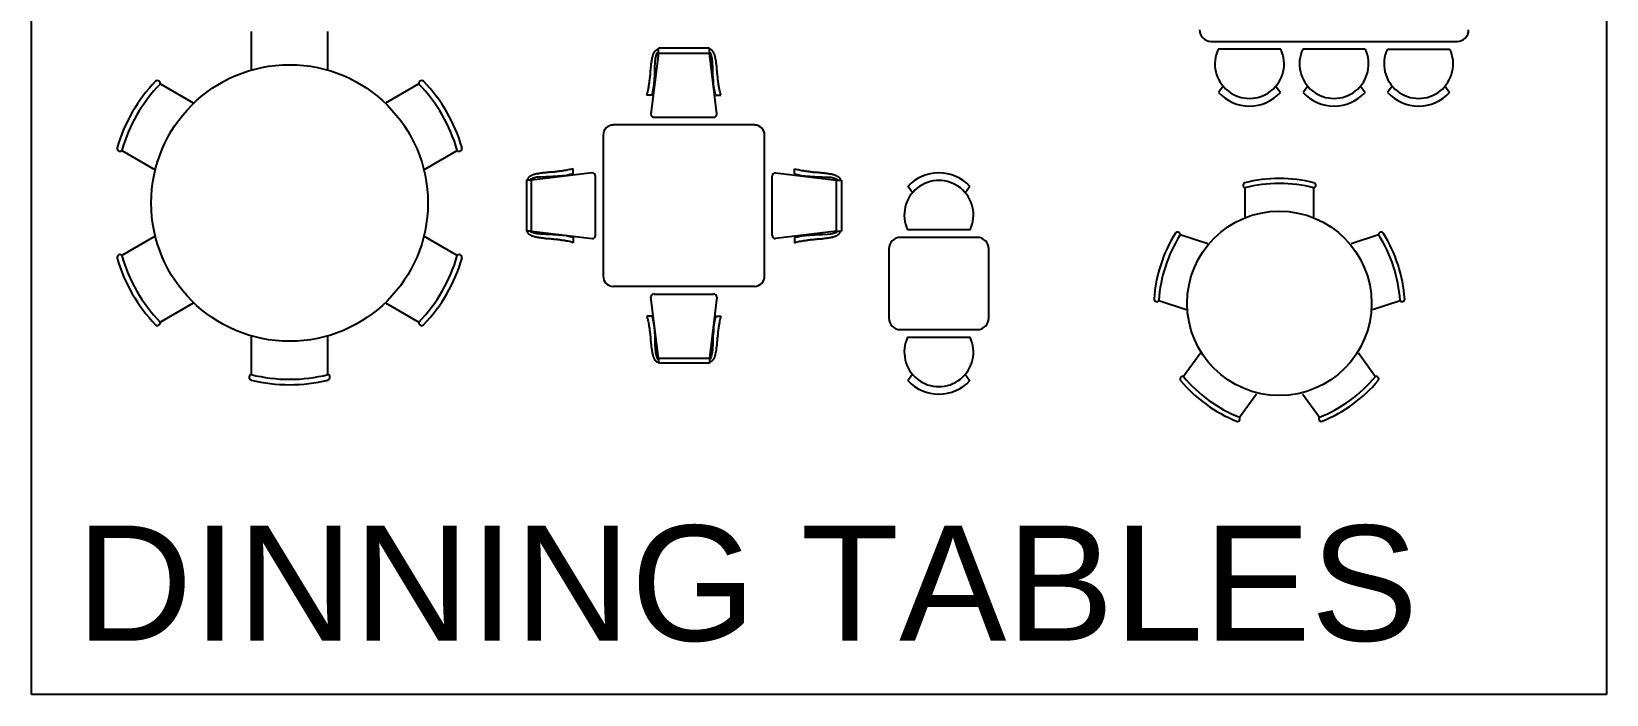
# Model space of a CAD drawing. Header units: metres. Extents: x 3586 to 7307, y 3108 to 6437.
# Drawn here: x 4050.844 to 4051.978, y 3259.469 to 3259.947 of the extents above; entities that cross this region are included whole.
import ezdxf

# ---------------------------------------------------------------- set-up
doc = ezdxf.new("R2010")
doc.units = ezdxf.units.M
doc.layers.add('FURNITURE', color=40, linetype='Continuous')
doc.styles.get("Standard").update_dxf_attribs({"font": 'arial.ttf'})

msp = doc.modelspace()

# ---------------------------------------------------------------- linework, layer by layer
for p, q in [((4050.8437, 3259.4693), (4050.8437, 3260.834)), ((4051.978, 3260.834), (4051.978, 3259.4693)), ((4051.6933, 3259.9396), (4051.8704, 3259.9396)), ((4051.3644, 3259.8795), (4051.2627, 3259.8795)), ((4051.2554, 3259.8722), (4051.2554, 3259.7705)), ((4051.3717, 3259.7705), (4051.3717, 3259.8722)), ((4051.4612, 3259.7902), (4051.4612, 3259.7404)), ((4051.5248, 3259.7985), (4051.4695, 3259.7985)), ((4051.5331, 3259.7404), (4051.5331, 3259.7902)), ((4051.2627, 3259.7633), (4051.3644, 3259.7633)), ((4051.4695, 3259.7321), (4051.5248, 3259.7321)), ((4051.978, 3259.4693), (4050.8437, 3259.4693))]:
    msp.add_line(p, q)
at = {"linetype": 'Continuous'}
for p, q in [((4051.2952, 3259.9313), (4051.2898, 3259.8874)), ((4051.2902, 3259.9239), (4051.2903, 3259.9245)), ((4051.2903, 3259.9245), (4051.2904, 3259.9251)), ((4051.2904, 3259.9256), (4051.2905, 3259.9262)), ((4051.2904, 3259.9251), (4051.2904, 3259.9256)), ((4051.2905, 3259.9262), (4051.2906, 3259.9267)), ((4051.2906, 3259.9267), (4051.2907, 3259.9271)), ((4051.2907, 3259.9271), (4051.2908, 3259.9276)), ((4051.2908, 3259.9276), (4051.2909, 3259.928)), ((4051.2909, 3259.928), (4051.291, 3259.9284)), ((4051.291, 3259.9284), (4051.2911, 3259.9288)), ((4051.2911, 3259.9288), (4051.2912, 3259.9292)), ((4051.2912, 3259.9292), (4051.2913, 3259.9295)), ((4051.2913, 3259.9295), (4051.2914, 3259.9298)), ((4051.2914, 3259.9298), (4051.2915, 3259.9302)), ((4051.2915, 3259.9302), (4051.2916, 3259.9305)), ((4051.2916, 3259.9305), (4051.2917, 3259.9308)), ((4051.2917, 3259.9308), (4051.2918, 3259.9311)), ((4051.2918, 3259.9311), (4051.292, 3259.9313)), ((4051.292, 3259.9313), (4051.2921, 3259.9316)), ((4051.2921, 3259.9316), (4051.2922, 3259.9318)), ((4051.2922, 3259.9318), (4051.2924, 3259.9321)), ((4051.2924, 3259.9321), (4051.2925, 3259.9323)), ((4051.2925, 3259.9323), (4051.2927, 3259.9325)), ((4051.2927, 3259.9325), (4051.2929, 3259.9327)), ((4051.2927, 3259.9209), (4051.293, 3259.9248)), ((4051.2929, 3259.9327), (4051.293, 3259.9329)), ((4051.293, 3259.9329), (4051.2932, 3259.9331)), ((4051.293, 3259.9248), (4051.2932, 3259.9273)), ((4051.2932, 3259.9331), (4051.2934, 3259.9332)), ((4051.2932, 3259.9273), (4051.2939, 3259.93)), ((4051.2934, 3259.9332), (4051.2935, 3259.9334)), ((4051.2935, 3259.9334), (4051.2937, 3259.9335)), ((4051.2937, 3259.9335), (4051.2939, 3259.9336)), ((4051.2939, 3259.9336), (4051.294, 3259.9337)), ((4051.2939, 3259.93), (4051.2944, 3259.9315)), ((4051.294, 3259.9337), (4051.2942, 3259.9338)), ((4051.2942, 3259.9338), (4051.2944, 3259.9339)), ((4051.2944, 3259.9339), (4051.2946, 3259.934)), ((4051.2944, 3259.9315), (4051.2952, 3259.9319)), ((4051.2946, 3259.934), (4051.2948, 3259.9341)), ((4051.2948, 3259.9341), (4051.295, 3259.9341)), ((4051.295, 3259.9341), (4051.2952, 3259.9342)), ((4051.3319, 3259.9348), (4051.2952, 3259.9348)), ((4051.2952, 3259.9313), (4051.2952, 3259.9348)), ((4051.2952, 3259.9313), (4051.3319, 3259.9313)), ((4051.3319, 3259.9313), (4051.3319, 3259.9348)), ((4051.3321, 3259.9341), (4051.3319, 3259.9342)), ((4051.3327, 3259.9315), (4051.3319, 3259.9319)), ((4051.3373, 3259.8874), (4051.3319, 3259.9313)), ((4051.3324, 3259.9341), (4051.3321, 3259.9341)), ((4051.3326, 3259.934), (4051.3324, 3259.9341)), ((4051.3327, 3259.9339), (4051.3326, 3259.934)), ((4051.3329, 3259.9338), (4051.3327, 3259.9339)), ((4051.3333, 3259.93), (4051.3327, 3259.9315)), ((4051.3331, 3259.9337), (4051.3329, 3259.9338)), ((4051.3333, 3259.9336), (4051.3331, 3259.9337)), ((4051.3334, 3259.9335), (4051.3333, 3259.9336)), ((4051.334, 3259.9273), (4051.3333, 3259.93)), ((4051.3336, 3259.9334), (4051.3334, 3259.9335)), ((4051.3338, 3259.9332), (4051.3336, 3259.9334)), ((4051.3339, 3259.9331), (4051.3338, 3259.9332)), ((4051.3341, 3259.9329), (4051.3339, 3259.9331)), ((4051.3341, 3259.9248), (4051.334, 3259.9273)), ((4051.3343, 3259.9327), (4051.3341, 3259.9329)), ((4051.3344, 3259.9209), (4051.3341, 3259.9248)), ((4051.3344, 3259.9325), (4051.3343, 3259.9327)), ((4051.3346, 3259.9323), (4051.3344, 3259.9325)), ((4051.3347, 3259.9321), (4051.3346, 3259.9323)), ((4051.3349, 3259.9318), (4051.3347, 3259.9321)), ((4051.335, 3259.9316), (4051.3349, 3259.9318)), ((4051.3352, 3259.9313), (4051.335, 3259.9316)), ((4051.3353, 3259.9311), (4051.3352, 3259.9313)), ((4051.3354, 3259.9308), (4051.3353, 3259.9311)), ((4051.3355, 3259.9305), (4051.3354, 3259.9308)), ((4051.3356, 3259.9302), (4051.3355, 3259.9305)), ((4051.3358, 3259.9298), (4051.3356, 3259.9302)), ((4051.3359, 3259.9295), (4051.3358, 3259.9298)), ((4051.336, 3259.9292), (4051.3359, 3259.9295)), ((4051.3361, 3259.9288), (4051.336, 3259.9292)), ((4051.3361, 3259.9284), (4051.3361, 3259.9288)), ((4051.3362, 3259.928), (4051.3361, 3259.9284)), ((4051.3363, 3259.9276), (4051.3362, 3259.928)), ((4051.3364, 3259.9271), (4051.3363, 3259.9276)), ((4051.3365, 3259.9267), (4051.3364, 3259.9271)), ((4051.3366, 3259.9262), (4051.3365, 3259.9267)), ((4051.3367, 3259.9256), (4051.3366, 3259.9262)), ((4051.3368, 3259.9251), (4051.3367, 3259.9256)), ((4051.3369, 3259.9245), (4051.3368, 3259.9251)), ((4051.3369, 3259.9239), (4051.3369, 3259.9245)), ((4051.2891, 3259.9131), (4051.2892, 3259.9137)), ((4051.2891, 3259.9125), (4051.2891, 3259.9131)), ((4051.2892, 3259.9137), (4051.2893, 3259.9143)), ((4051.2893, 3259.9149), (4051.2894, 3259.9155)), ((4051.2893, 3259.9143), (4051.2893, 3259.9149)), ((4051.2894, 3259.9161), (4051.2895, 3259.9167)), ((4051.2894, 3259.9155), (4051.2894, 3259.9161)), ((4051.2895, 3259.9173), (4051.2896, 3259.918)), ((4051.2895, 3259.9167), (4051.2895, 3259.9173)), ((4051.2896, 3259.9187), (4051.2897, 3259.9193)), ((4051.2896, 3259.918), (4051.2896, 3259.9187)), ((4051.2897, 3259.9193), (4051.2898, 3259.92)), ((4051.2898, 3259.9207), (4051.2899, 3259.9213)), ((4051.2898, 3259.92), (4051.2898, 3259.9207)), ((4051.2899, 3259.9213), (4051.29, 3259.922)), ((4051.29, 3259.9226), (4051.2901, 3259.9233)), ((4051.29, 3259.922), (4051.29, 3259.9226)), ((4051.2901, 3259.9233), (4051.2902, 3259.9239)), ((4051.2923, 3259.9121), (4051.2926, 3259.9157)), ((4051.2926, 3259.9157), (4051.2927, 3259.9183)), ((4051.2927, 3259.9183), (4051.2927, 3259.9209)), ((4051.3344, 3259.9183), (4051.3344, 3259.9209)), ((4051.3345, 3259.9157), (4051.3344, 3259.9183)), ((4051.3348, 3259.9121), (4051.3345, 3259.9157)), ((4051.337, 3259.9233), (4051.3369, 3259.9239)), ((4051.3371, 3259.9226), (4051.337, 3259.9233)), ((4051.3372, 3259.922), (4051.3371, 3259.9226)), ((4051.3372, 3259.9213), (4051.3372, 3259.922)), ((4051.3373, 3259.9207), (4051.3372, 3259.9213)), ((4051.3374, 3259.92), (4051.3373, 3259.9207)), ((4051.3374, 3259.9193), (4051.3374, 3259.92)), ((4051.3375, 3259.9187), (4051.3374, 3259.9193)), ((4051.3375, 3259.918), (4051.3375, 3259.9187)), ((4051.3376, 3259.9173), (4051.3375, 3259.918)), ((4051.3376, 3259.9167), (4051.3376, 3259.9173)), ((4051.3377, 3259.9161), (4051.3376, 3259.9167)), ((4051.3377, 3259.9155), (4051.3377, 3259.9161)), ((4051.3378, 3259.9149), (4051.3377, 3259.9155)), ((4051.3379, 3259.9143), (4051.3378, 3259.9149)), ((4051.3379, 3259.9137), (4051.3379, 3259.9143)), ((4051.338, 3259.9131), (4051.3379, 3259.9137)), ((4051.338, 3259.9125), (4051.338, 3259.9131)), ((4051.2869, 3259.901), (4051.2872, 3259.9021)), ((4051.2872, 3259.9021), (4051.2875, 3259.903)), ((4051.2875, 3259.903), (4051.2877, 3259.9039)), ((4051.2877, 3259.9039), (4051.2879, 3259.9047)), ((4051.2879, 3259.9047), (4051.288, 3259.9054)), ((4051.288, 3259.9054), (4051.2881, 3259.9061)), ((4051.2881, 3259.9061), (4051.2882, 3259.9068)), ((4051.2882, 3259.9068), (4051.2883, 3259.9074)), ((4051.2883, 3259.9074), (4051.2884, 3259.908)), ((4051.2884, 3259.908), (4051.2885, 3259.9086)), ((4051.2885, 3259.9086), (4051.2886, 3259.9092)), ((4051.2886, 3259.9092), (4051.2887, 3259.9098)), ((4051.2887, 3259.9098), (4051.2888, 3259.9103)), ((4051.2888, 3259.9103), (4051.2889, 3259.9109)), ((4051.2889, 3259.9114), (4051.289, 3259.912)), ((4051.2889, 3259.9109), (4051.2889, 3259.9114)), ((4051.289, 3259.912), (4051.2891, 3259.9125)), ((4051.2906, 3259.901), (4051.2912, 3259.9033)), ((4051.2912, 3259.9033), (4051.2917, 3259.9058)), ((4051.2917, 3259.9058), (4051.2922, 3259.9088)), ((4051.2922, 3259.9088), (4051.2923, 3259.9121)), ((4051.335, 3259.9088), (4051.3348, 3259.9121)), ((4051.3354, 3259.9058), (4051.335, 3259.9088)), ((4051.3359, 3259.9033), (4051.3354, 3259.9058)), ((4051.3365, 3259.901), (4051.3359, 3259.9033)), ((4051.3381, 3259.912), (4051.338, 3259.9125)), ((4051.3382, 3259.9114), (4051.3381, 3259.912)), ((4051.3383, 3259.9109), (4051.3382, 3259.9114)), ((4051.3383, 3259.9103), (4051.3383, 3259.9109)), ((4051.3384, 3259.9098), (4051.3383, 3259.9103)), ((4051.3385, 3259.9092), (4051.3384, 3259.9098)), ((4051.3386, 3259.9086), (4051.3385, 3259.9092)), ((4051.3387, 3259.908), (4051.3386, 3259.9086)), ((4051.3388, 3259.9074), (4051.3387, 3259.908)), ((4051.3389, 3259.9068), (4051.3388, 3259.9074)), ((4051.339, 3259.9061), (4051.3389, 3259.9068)), ((4051.3391, 3259.9054), (4051.339, 3259.9061)), ((4051.3393, 3259.9047), (4051.3391, 3259.9054)), ((4051.3394, 3259.9039), (4051.3393, 3259.9047)), ((4051.3397, 3259.903), (4051.3394, 3259.9039)), ((4051.3399, 3259.9021), (4051.3397, 3259.903)), ((4051.3402, 3259.901), (4051.3399, 3259.9021)), ((4051.2906, 3259.901), (4051.2869, 3259.901)), ((4051.3365, 3259.901), (4051.3402, 3259.901)), ((4051.2922, 3259.885), (4051.3349, 3259.885)), ((4051.2475, 3259.8451), (4051.2037, 3259.8397)), ((4051.2105, 3259.8447), (4051.2099, 3259.8446)), ((4051.2111, 3259.8448), (4051.2105, 3259.8447)), ((4051.2117, 3259.8448), (4051.2111, 3259.8448)), ((4051.2123, 3259.8449), (4051.2117, 3259.8448)), ((4051.213, 3259.845), (4051.2123, 3259.8449)), ((4051.2136, 3259.8451), (4051.213, 3259.845)), ((4051.2143, 3259.8451), (4051.2136, 3259.8451)), ((4051.2149, 3259.8452), (4051.2143, 3259.8451)), ((4051.2156, 3259.8452), (4051.2149, 3259.8452)), ((4051.2163, 3259.8453), (4051.2156, 3259.8452)), ((4051.2169, 3259.8454), (4051.2163, 3259.8453)), ((4051.2176, 3259.8454), (4051.2169, 3259.8454)), ((4051.2182, 3259.8455), (4051.2176, 3259.8454)), ((4051.2189, 3259.8455), (4051.2182, 3259.8455)), ((4051.2195, 3259.8456), (4051.2189, 3259.8455)), ((4051.2201, 3259.8456), (4051.2195, 3259.8456)), ((4051.2207, 3259.8457), (4051.2201, 3259.8456)), ((4051.2212, 3259.8457), (4051.2207, 3259.8457)), ((4051.2218, 3259.8458), (4051.2212, 3259.8457)), ((4051.2224, 3259.8459), (4051.2218, 3259.8458)), ((4051.2229, 3259.8459), (4051.2224, 3259.8459)), ((4051.2235, 3259.846), (4051.2229, 3259.8459)), ((4051.2241, 3259.8461), (4051.2235, 3259.846)), ((4051.2246, 3259.8462), (4051.2241, 3259.8461)), ((4051.2252, 3259.8463), (4051.2246, 3259.8462)), ((4051.2257, 3259.8463), (4051.2252, 3259.8463)), ((4051.2263, 3259.8464), (4051.2257, 3259.8463)), ((4051.2269, 3259.8465), (4051.2263, 3259.8464)), ((4051.2275, 3259.8466), (4051.2269, 3259.8465)), ((4051.2282, 3259.8467), (4051.2275, 3259.8466)), ((4051.2288, 3259.8468), (4051.2282, 3259.8467)), ((4051.2295, 3259.847), (4051.2288, 3259.8468)), ((4051.2303, 3259.8471), (4051.2295, 3259.847)), ((4051.2311, 3259.8473), (4051.2303, 3259.8471)), ((4051.2319, 3259.8475), (4051.2311, 3259.8473)), ((4051.2329, 3259.8477), (4051.2319, 3259.8475)), ((4051.2339, 3259.848), (4051.2329, 3259.8477)), ((4051.2339, 3259.8443), (4051.2339, 3259.848)), ((4051.3796, 3259.8451), (4051.4234, 3259.8397)), ((4051.3932, 3259.8443), (4051.3932, 3259.848)), ((4051.3932, 3259.848), (4051.3942, 3259.8477)), ((4051.3942, 3259.8477), (4051.3952, 3259.8475)), ((4051.3952, 3259.8475), (4051.396, 3259.8473)), ((4051.396, 3259.8473), (4051.3968, 3259.8471)), ((4051.3968, 3259.8471), (4051.3976, 3259.847)), ((4051.3976, 3259.847), (4051.3983, 3259.8468)), ((4051.3983, 3259.8468), (4051.3989, 3259.8467)), ((4051.3989, 3259.8467), (4051.3996, 3259.8466)), ((4051.3996, 3259.8466), (4051.4002, 3259.8465)), ((4051.4002, 3259.8465), (4051.4008, 3259.8464)), ((4051.4008, 3259.8464), (4051.4014, 3259.8463)), ((4051.4014, 3259.8463), (4051.4019, 3259.8463)), ((4051.4019, 3259.8463), (4051.4025, 3259.8462)), ((4051.4025, 3259.8462), (4051.403, 3259.8461)), ((4051.403, 3259.8461), (4051.4036, 3259.846)), ((4051.4036, 3259.846), (4051.4042, 3259.8459)), ((4051.4042, 3259.8459), (4051.4047, 3259.8459)), ((4051.4047, 3259.8459), (4051.4053, 3259.8458)), ((4051.4053, 3259.8458), (4051.4059, 3259.8457)), ((4051.4059, 3259.8457), (4051.4064, 3259.8457)), ((4051.4064, 3259.8457), (4051.407, 3259.8456)), ((4051.407, 3259.8456), (4051.4076, 3259.8456)), ((4051.4076, 3259.8456), (4051.4083, 3259.8455)), ((4051.4083, 3259.8455), (4051.4089, 3259.8455)), ((4051.4089, 3259.8455), (4051.4095, 3259.8454)), ((4051.4095, 3259.8454), (4051.4102, 3259.8454)), ((4051.4102, 3259.8454), (4051.4108, 3259.8453)), ((4051.4108, 3259.8453), (4051.4115, 3259.8452)), ((4051.4115, 3259.8452), (4051.4122, 3259.8452)), ((4051.4122, 3259.8452), (4051.4128, 3259.8451)), ((4051.4128, 3259.8451), (4051.4135, 3259.8451)), ((4051.4135, 3259.8451), (4051.4141, 3259.845)), ((4051.4141, 3259.845), (4051.4148, 3259.8449)), ((4051.4148, 3259.8449), (4051.4154, 3259.8448)), ((4051.4154, 3259.8448), (4051.416, 3259.8448)), ((4051.416, 3259.8448), (4051.4167, 3259.8447)), ((4051.4167, 3259.8447), (4051.4172, 3259.8446)), ((4051.2001, 3259.8397), (4051.2001, 3259.803)), ((4051.2037, 3259.8397), (4051.2001, 3259.8397)), ((4051.2008, 3259.84), (4051.2007, 3259.8397)), ((4051.2009, 3259.8402), (4051.2008, 3259.84)), ((4051.201, 3259.8406), (4051.2009, 3259.8404)), ((4051.2009, 3259.8404), (4051.2009, 3259.8402)), ((4051.2011, 3259.8407), (4051.201, 3259.8406)), ((4051.2012, 3259.8409), (4051.2011, 3259.8407)), ((4051.2013, 3259.8411), (4051.2012, 3259.8409)), ((4051.2014, 3259.8412), (4051.2013, 3259.8411)), ((4051.2015, 3259.8414), (4051.2014, 3259.8412)), ((4051.2017, 3259.8416), (4051.2015, 3259.8414)), ((4051.2018, 3259.8418), (4051.2017, 3259.8416)), ((4051.202, 3259.8419), (4051.2018, 3259.8418)), ((4051.2022, 3259.8421), (4051.202, 3259.8419)), ((4051.2024, 3259.8423), (4051.2022, 3259.8421)), ((4051.2026, 3259.8424), (4051.2024, 3259.8423)), ((4051.2028, 3259.8426), (4051.2026, 3259.8424)), ((4051.2031, 3259.8427), (4051.2028, 3259.8426)), ((4051.2033, 3259.8429), (4051.2031, 3259.8427)), ((4051.2035, 3259.8405), (4051.2031, 3259.8397)), ((4051.2036, 3259.843), (4051.2033, 3259.8429)), ((4051.205, 3259.8411), (4051.2035, 3259.8405)), ((4051.2039, 3259.8431), (4051.2036, 3259.843)), ((4051.2037, 3259.803), (4051.2037, 3259.8397)), ((4051.2042, 3259.8432), (4051.2039, 3259.8431)), ((4051.2045, 3259.8434), (4051.2042, 3259.8432)), ((4051.2048, 3259.8435), (4051.2045, 3259.8434)), ((4051.2051, 3259.8436), (4051.2048, 3259.8435)), ((4051.2076, 3259.8418), (4051.205, 3259.8411)), ((4051.2054, 3259.8437), (4051.2051, 3259.8436)), ((4051.2058, 3259.8438), (4051.2054, 3259.8437)), ((4051.2061, 3259.8439), (4051.2058, 3259.8438)), ((4051.2065, 3259.844), (4051.2061, 3259.8439)), ((4051.2069, 3259.8441), (4051.2065, 3259.844)), ((4051.2073, 3259.8442), (4051.2069, 3259.8441)), ((4051.2078, 3259.8442), (4051.2073, 3259.8442)), ((4051.2102, 3259.8419), (4051.2076, 3259.8418)), ((4051.2083, 3259.8443), (4051.2078, 3259.8442)), ((4051.2088, 3259.8444), (4051.2083, 3259.8443)), ((4051.2093, 3259.8445), (4051.2088, 3259.8444)), ((4051.2099, 3259.8446), (4051.2093, 3259.8445)), ((4051.2141, 3259.8422), (4051.2102, 3259.8419)), ((4051.2166, 3259.8422), (4051.2141, 3259.8422)), ((4051.2193, 3259.8424), (4051.2166, 3259.8422)), ((4051.2228, 3259.8426), (4051.2193, 3259.8424)), ((4051.2261, 3259.8428), (4051.2228, 3259.8426)), ((4051.2291, 3259.8432), (4051.2261, 3259.8428)), ((4051.2316, 3259.8438), (4051.2291, 3259.8432)), ((4051.2339, 3259.8443), (4051.2316, 3259.8438)), ((4051.2499, 3259.8), (4051.2499, 3259.8427)), ((4051.3772, 3259.8), (4051.3772, 3259.8427)), ((4051.3932, 3259.8443), (4051.3955, 3259.8438)), ((4051.3955, 3259.8438), (4051.398, 3259.8432)), ((4051.398, 3259.8432), (4051.401, 3259.8428)), ((4051.401, 3259.8428), (4051.4043, 3259.8426)), ((4051.4043, 3259.8426), (4051.4078, 3259.8424)), ((4051.4078, 3259.8424), (4051.4105, 3259.8422)), ((4051.4105, 3259.8422), (4051.4131, 3259.8422)), ((4051.4131, 3259.8422), (4051.4169, 3259.8419)), ((4051.4169, 3259.8419), (4051.4195, 3259.8418)), ((4051.4172, 3259.8446), (4051.4178, 3259.8445)), ((4051.4178, 3259.8445), (4051.4183, 3259.8444)), ((4051.4183, 3259.8444), (4051.4188, 3259.8443)), ((4051.4188, 3259.8443), (4051.4193, 3259.8442)), ((4051.4193, 3259.8442), (4051.4198, 3259.8442)), ((4051.4195, 3259.8418), (4051.4221, 3259.8411)), ((4051.4198, 3259.8442), (4051.4202, 3259.8441)), ((4051.4202, 3259.8441), (4051.4206, 3259.844)), ((4051.4206, 3259.844), (4051.421, 3259.8439)), ((4051.421, 3259.8439), (4051.4213, 3259.8438)), ((4051.4213, 3259.8438), (4051.4217, 3259.8437)), ((4051.4217, 3259.8437), (4051.422, 3259.8436)), ((4051.422, 3259.8436), (4051.4223, 3259.8435)), ((4051.4221, 3259.8411), (4051.4236, 3259.8405)), ((4051.4223, 3259.8435), (4051.4226, 3259.8434)), ((4051.4226, 3259.8434), (4051.4229, 3259.8432)), ((4051.4229, 3259.8432), (4051.4232, 3259.8431)), ((4051.4232, 3259.8431), (4051.4235, 3259.843)), ((4051.4234, 3259.8397), (4051.427, 3259.8397)), ((4051.4234, 3259.803), (4051.4234, 3259.8397)), ((4051.4235, 3259.843), (4051.4238, 3259.8429)), ((4051.4236, 3259.8405), (4051.424, 3259.8397)), ((4051.4238, 3259.8429), (4051.424, 3259.8427)), ((4051.424, 3259.8427), (4051.4243, 3259.8426)), ((4051.4243, 3259.8426), (4051.4245, 3259.8424)), ((4051.4245, 3259.8424), (4051.4247, 3259.8423)), ((4051.4247, 3259.8423), (4051.4249, 3259.8421)), ((4051.4249, 3259.8421), (4051.4251, 3259.8419)), ((4051.4251, 3259.8419), (4051.4253, 3259.8418)), ((4051.4253, 3259.8418), (4051.4254, 3259.8416)), ((4051.4254, 3259.8416), (4051.4256, 3259.8414)), ((4051.4256, 3259.8414), (4051.4257, 3259.8412)), ((4051.4257, 3259.8412), (4051.4258, 3259.8411)), ((4051.4258, 3259.8411), (4051.4259, 3259.8409)), ((4051.4259, 3259.8409), (4051.426, 3259.8407)), ((4051.426, 3259.8407), (4051.4261, 3259.8406)), ((4051.4261, 3259.8406), (4051.4262, 3259.8404)), ((4051.4262, 3259.8404), (4051.4262, 3259.8402)), ((4051.4262, 3259.8402), (4051.4263, 3259.84)), ((4051.4263, 3259.84), (4051.4264, 3259.8397)), ((4051.427, 3259.8397), (4051.427, 3259.803)), ((4051.2037, 3259.803), (4051.2001, 3259.803)), ((4051.2008, 3259.8028), (4051.2007, 3259.803)), ((4051.2009, 3259.8026), (4051.2008, 3259.8028)), ((4051.2009, 3259.8024), (4051.2009, 3259.8026)), ((4051.201, 3259.8022), (4051.2009, 3259.8024)), ((4051.2011, 3259.802), (4051.201, 3259.8022)), ((4051.2012, 3259.8019), (4051.2011, 3259.802)), ((4051.2013, 3259.8017), (4051.2012, 3259.8019)), ((4051.2014, 3259.8015), (4051.2013, 3259.8017)), ((4051.2015, 3259.8014), (4051.2014, 3259.8015)), ((4051.2017, 3259.8012), (4051.2015, 3259.8014)), ((4051.2018, 3259.801), (4051.2017, 3259.8012)), ((4051.202, 3259.8008), (4051.2018, 3259.801)), ((4051.2022, 3259.8007), (4051.202, 3259.8008)), ((4051.2024, 3259.8005), (4051.2022, 3259.8007)), ((4051.2026, 3259.8004), (4051.2024, 3259.8005)), ((4051.2028, 3259.8002), (4051.2026, 3259.8004)), ((4051.2031, 3259.8001), (4051.2028, 3259.8002)), ((4051.2035, 3259.8023), (4051.2031, 3259.803)), ((4051.2033, 3259.7999), (4051.2031, 3259.8001)), ((4051.2036, 3259.7998), (4051.2033, 3259.7999)), ((4051.205, 3259.8017), (4051.2035, 3259.8023)), ((4051.2039, 3259.7997), (4051.2036, 3259.7998)), ((4051.2037, 3259.803), (4051.2475, 3259.7977)), ((4051.2042, 3259.7995), (4051.2039, 3259.7997)), ((4051.2045, 3259.7994), (4051.2042, 3259.7995)), ((4051.2048, 3259.7993), (4051.2045, 3259.7994)), ((4051.2051, 3259.7992), (4051.2048, 3259.7993)), ((4051.2076, 3259.801), (4051.205, 3259.8017)), ((4051.2102, 3259.8008), (4051.2076, 3259.801)), ((4051.2141, 3259.8006), (4051.2102, 3259.8008)), ((4051.2166, 3259.8006), (4051.2141, 3259.8006)), ((4051.2193, 3259.8004), (4051.2166, 3259.8006)), ((4051.2228, 3259.8001), (4051.2193, 3259.8004)), ((4051.2261, 3259.8), (4051.2228, 3259.8001)), ((4051.2291, 3259.7996), (4051.2261, 3259.8)), ((4051.2316, 3259.799), (4051.2291, 3259.7996)), ((4051.4234, 3259.803), (4051.3796, 3259.7977)), ((4051.3955, 3259.799), (4051.398, 3259.7996)), ((4051.398, 3259.7996), (4051.401, 3259.8)), ((4051.401, 3259.8), (4051.4043, 3259.8001)), ((4051.4043, 3259.8001), (4051.4078, 3259.8004)), ((4051.4078, 3259.8004), (4051.4105, 3259.8006)), ((4051.4105, 3259.8006), (4051.4131, 3259.8006)), ((4051.4131, 3259.8006), (4051.4169, 3259.8008)), ((4051.4169, 3259.8008), (4051.4195, 3259.801)), ((4051.4195, 3259.801), (4051.4221, 3259.8017)), ((4051.422, 3259.7992), (4051.4223, 3259.7993)), ((4051.4221, 3259.8017), (4051.4236, 3259.8023)), ((4051.4223, 3259.7993), (4051.4226, 3259.7994)), ((4051.4226, 3259.7994), (4051.4229, 3259.7995)), ((4051.4229, 3259.7995), (4051.4232, 3259.7997)), ((4051.4232, 3259.7997), (4051.4235, 3259.7998)), ((4051.4234, 3259.803), (4051.427, 3259.803)), ((4051.4235, 3259.7998), (4051.4238, 3259.7999)), ((4051.4236, 3259.8023), (4051.424, 3259.803)), ((4051.4238, 3259.7999), (4051.424, 3259.8001)), ((4051.424, 3259.8001), (4051.4243, 3259.8002)), ((4051.4243, 3259.8002), (4051.4245, 3259.8004)), ((4051.4245, 3259.8004), (4051.4247, 3259.8005)), ((4051.4247, 3259.8005), (4051.4249, 3259.8007)), ((4051.4249, 3259.8007), (4051.4251, 3259.8008)), ((4051.4251, 3259.8008), (4051.4253, 3259.801)), ((4051.4253, 3259.801), (4051.4254, 3259.8012)), ((4051.4254, 3259.8012), (4051.4256, 3259.8014)), ((4051.4256, 3259.8014), (4051.4257, 3259.8015)), ((4051.4257, 3259.8015), (4051.4258, 3259.8017)), ((4051.4258, 3259.8017), (4051.4259, 3259.8019)), ((4051.4259, 3259.8019), (4051.426, 3259.802)), ((4051.426, 3259.802), (4051.4261, 3259.8022)), ((4051.4261, 3259.8022), (4051.4262, 3259.8024)), ((4051.4262, 3259.8026), (4051.4263, 3259.8028)), ((4051.4262, 3259.8024), (4051.4262, 3259.8026)), ((4051.4263, 3259.8028), (4051.4264, 3259.803)), ((4051.2054, 3259.7991), (4051.2051, 3259.7992)), ((4051.2058, 3259.799), (4051.2054, 3259.7991)), ((4051.2061, 3259.7989), (4051.2058, 3259.799)), ((4051.2065, 3259.7988), (4051.2061, 3259.7989)), ((4051.2069, 3259.7987), (4051.2065, 3259.7988)), ((4051.2073, 3259.7986), (4051.2069, 3259.7987)), ((4051.2078, 3259.7985), (4051.2073, 3259.7986)), ((4051.2083, 3259.7984), (4051.2078, 3259.7985)), ((4051.2088, 3259.7984), (4051.2083, 3259.7984)), ((4051.2093, 3259.7983), (4051.2088, 3259.7984)), ((4051.2099, 3259.7982), (4051.2093, 3259.7983)), ((4051.2105, 3259.7981), (4051.2099, 3259.7982)), ((4051.2111, 3259.798), (4051.2105, 3259.7981)), ((4051.2117, 3259.7979), (4051.2111, 3259.798)), ((4051.2123, 3259.7979), (4051.2117, 3259.7979)), ((4051.213, 3259.7978), (4051.2123, 3259.7979)), ((4051.2136, 3259.7977), (4051.213, 3259.7978)), ((4051.2143, 3259.7976), (4051.2136, 3259.7977)), ((4051.2149, 3259.7976), (4051.2143, 3259.7976)), ((4051.2156, 3259.7975), (4051.2149, 3259.7976)), ((4051.2163, 3259.7975), (4051.2156, 3259.7975)), ((4051.2169, 3259.7974), (4051.2163, 3259.7975)), ((4051.2176, 3259.7974), (4051.2169, 3259.7974)), ((4051.2182, 3259.7973), (4051.2176, 3259.7974)), ((4051.2189, 3259.7973), (4051.2182, 3259.7973)), ((4051.2195, 3259.7972), (4051.2189, 3259.7973)), ((4051.2201, 3259.7971), (4051.2195, 3259.7972)), ((4051.2207, 3259.7971), (4051.2201, 3259.7971)), ((4051.2212, 3259.797), (4051.2207, 3259.7971)), ((4051.2218, 3259.797), (4051.2212, 3259.797)), ((4051.2224, 3259.7969), (4051.2218, 3259.797)), ((4051.2229, 3259.7968), (4051.2224, 3259.7969)), ((4051.2235, 3259.7968), (4051.2229, 3259.7968)), ((4051.2241, 3259.7967), (4051.2235, 3259.7968)), ((4051.2246, 3259.7966), (4051.2241, 3259.7967)), ((4051.2252, 3259.7965), (4051.2246, 3259.7966)), ((4051.2257, 3259.7964), (4051.2252, 3259.7965)), ((4051.2263, 3259.7963), (4051.2257, 3259.7964)), ((4051.2269, 3259.7963), (4051.2263, 3259.7963)), ((4051.2275, 3259.7962), (4051.2269, 3259.7963)), ((4051.2282, 3259.7961), (4051.2275, 3259.7962)), ((4051.2288, 3259.7959), (4051.2282, 3259.7961)), ((4051.2295, 3259.7958), (4051.2288, 3259.7959)), ((4051.2303, 3259.7957), (4051.2295, 3259.7958)), ((4051.2311, 3259.7955), (4051.2303, 3259.7957)), ((4051.2319, 3259.7953), (4051.2311, 3259.7955)), ((4051.2339, 3259.7984), (4051.2316, 3259.799)), ((4051.2329, 3259.795), (4051.2319, 3259.7953)), ((4051.2339, 3259.7947), (4051.2329, 3259.795)), ((4051.2339, 3259.7984), (4051.2339, 3259.7947)), ((4051.3932, 3259.7984), (4051.3955, 3259.799)), ((4051.3932, 3259.7984), (4051.3932, 3259.7947)), ((4051.3932, 3259.7947), (4051.3942, 3259.795)), ((4051.3942, 3259.795), (4051.3952, 3259.7953)), ((4051.3952, 3259.7953), (4051.396, 3259.7955)), ((4051.396, 3259.7955), (4051.3968, 3259.7957)), ((4051.3968, 3259.7957), (4051.3976, 3259.7958)), ((4051.3976, 3259.7958), (4051.3983, 3259.7959)), ((4051.3983, 3259.7959), (4051.3989, 3259.7961)), ((4051.3989, 3259.7961), (4051.3996, 3259.7962)), ((4051.3996, 3259.7962), (4051.4002, 3259.7963)), ((4051.4002, 3259.7963), (4051.4008, 3259.7963)), ((4051.4008, 3259.7963), (4051.4014, 3259.7964)), ((4051.4014, 3259.7964), (4051.4019, 3259.7965)), ((4051.4019, 3259.7965), (4051.4025, 3259.7966)), ((4051.4025, 3259.7966), (4051.403, 3259.7967)), ((4051.403, 3259.7967), (4051.4036, 3259.7968)), ((4051.4036, 3259.7968), (4051.4042, 3259.7968)), ((4051.4042, 3259.7968), (4051.4047, 3259.7969)), ((4051.4047, 3259.7969), (4051.4053, 3259.797)), ((4051.4053, 3259.797), (4051.4059, 3259.797)), ((4051.4059, 3259.797), (4051.4064, 3259.7971)), ((4051.4064, 3259.7971), (4051.407, 3259.7971)), ((4051.407, 3259.7971), (4051.4076, 3259.7972)), ((4051.4076, 3259.7972), (4051.4083, 3259.7973)), ((4051.4083, 3259.7973), (4051.4089, 3259.7973)), ((4051.4089, 3259.7973), (4051.4095, 3259.7974)), ((4051.4095, 3259.7974), (4051.4102, 3259.7974)), ((4051.4102, 3259.7974), (4051.4108, 3259.7975)), ((4051.4108, 3259.7975), (4051.4115, 3259.7975)), ((4051.4115, 3259.7975), (4051.4122, 3259.7976)), ((4051.4122, 3259.7976), (4051.4128, 3259.7976)), ((4051.4128, 3259.7976), (4051.4135, 3259.7977)), ((4051.4135, 3259.7977), (4051.4141, 3259.7978)), ((4051.4141, 3259.7978), (4051.4148, 3259.7979)), ((4051.4148, 3259.7979), (4051.4154, 3259.7979)), ((4051.4154, 3259.7979), (4051.416, 3259.798)), ((4051.416, 3259.798), (4051.4167, 3259.7981)), ((4051.4167, 3259.7981), (4051.4172, 3259.7982)), ((4051.4172, 3259.7982), (4051.4178, 3259.7983)), ((4051.4178, 3259.7983), (4051.4183, 3259.7984)), ((4051.4183, 3259.7984), (4051.4188, 3259.7984)), ((4051.4188, 3259.7984), (4051.4193, 3259.7985)), ((4051.4193, 3259.7985), (4051.4198, 3259.7986)), ((4051.4198, 3259.7986), (4051.4202, 3259.7987)), ((4051.4202, 3259.7987), (4051.4206, 3259.7988)), ((4051.4206, 3259.7988), (4051.421, 3259.7989)), ((4051.421, 3259.7989), (4051.4213, 3259.799)), ((4051.4213, 3259.799), (4051.4217, 3259.7991)), ((4051.4217, 3259.7991), (4051.422, 3259.7992)), ((4051.2952, 3259.7115), (4051.2898, 3259.7554)), ((4051.2922, 3259.7577), (4051.3349, 3259.7577)), ((4051.3373, 3259.7554), (4051.3319, 3259.7115)), ((4051.2906, 3259.7417), (4051.2869, 3259.7417)), ((4051.2869, 3259.7417), (4051.2872, 3259.7407)), ((4051.2872, 3259.7407), (4051.2875, 3259.7398)), ((4051.2875, 3259.7398), (4051.2877, 3259.7389)), ((4051.2877, 3259.7389), (4051.2879, 3259.7381)), ((4051.2879, 3259.7381), (4051.288, 3259.7373)), ((4051.288, 3259.7373), (4051.2881, 3259.7366)), ((4051.2881, 3259.7366), (4051.2882, 3259.736)), ((4051.2882, 3259.736), (4051.2883, 3259.7354)), ((4051.2883, 3259.7354), (4051.2884, 3259.7347)), ((4051.2884, 3259.7347), (4051.2885, 3259.7341)), ((4051.2885, 3259.7341), (4051.2886, 3259.7336)), ((4051.2886, 3259.7336), (4051.2887, 3259.733)), ((4051.2887, 3259.733), (4051.2888, 3259.7324)), ((4051.2888, 3259.7324), (4051.2889, 3259.7319)), ((4051.2889, 3259.7319), (4051.2889, 3259.7313)), ((4051.2889, 3259.7313), (4051.289, 3259.7308)), ((4051.2906, 3259.7417), (4051.2912, 3259.7395)), ((4051.2912, 3259.7395), (4051.2917, 3259.7369)), ((4051.2917, 3259.7369), (4051.2922, 3259.7339)), ((4051.2922, 3259.7339), (4051.2923, 3259.7307)), ((4051.335, 3259.7339), (4051.3348, 3259.7307)), ((4051.3354, 3259.7369), (4051.335, 3259.7339)), ((4051.3359, 3259.7395), (4051.3354, 3259.7369)), ((4051.3365, 3259.7417), (4051.3359, 3259.7395)), ((4051.3365, 3259.7417), (4051.3402, 3259.7417)), ((4051.3382, 3259.7313), (4051.3381, 3259.7308)), ((4051.3383, 3259.7319), (4051.3382, 3259.7313)), ((4051.3384, 3259.733), (4051.3383, 3259.7324)), ((4051.3383, 3259.7324), (4051.3383, 3259.7319)), ((4051.3385, 3259.7336), (4051.3384, 3259.733)), ((4051.3386, 3259.7341), (4051.3385, 3259.7336)), ((4051.3387, 3259.7347), (4051.3386, 3259.7341)), ((4051.3388, 3259.7354), (4051.3387, 3259.7347)), ((4051.3389, 3259.736), (4051.3388, 3259.7354)), ((4051.339, 3259.7366), (4051.3389, 3259.736)), ((4051.3391, 3259.7373), (4051.339, 3259.7366)), ((4051.3393, 3259.7381), (4051.3391, 3259.7373)), ((4051.3394, 3259.7389), (4051.3393, 3259.7381)), ((4051.3397, 3259.7398), (4051.3394, 3259.7389)), ((4051.3399, 3259.7407), (4051.3397, 3259.7398)), ((4051.3402, 3259.7417), (4051.3399, 3259.7407)), ((4051.289, 3259.7308), (4051.2891, 3259.7302)), ((4051.2891, 3259.7302), (4051.2891, 3259.7296)), ((4051.2891, 3259.7296), (4051.2892, 3259.7291)), ((4051.2892, 3259.7291), (4051.2893, 3259.7285)), ((4051.2893, 3259.7285), (4051.2893, 3259.7279)), ((4051.2893, 3259.7279), (4051.2894, 3259.7273)), ((4051.2894, 3259.7273), (4051.2894, 3259.7267)), ((4051.2894, 3259.7267), (4051.2895, 3259.726)), ((4051.2895, 3259.726), (4051.2895, 3259.7254)), ((4051.2895, 3259.7254), (4051.2896, 3259.7248)), ((4051.2896, 3259.7248), (4051.2896, 3259.7241)), ((4051.2896, 3259.7241), (4051.2897, 3259.7234)), ((4051.2897, 3259.7234), (4051.2898, 3259.7228)), ((4051.2898, 3259.7228), (4051.2898, 3259.7221)), ((4051.2898, 3259.7221), (4051.2899, 3259.7214)), ((4051.2899, 3259.7214), (4051.29, 3259.7208)), ((4051.29, 3259.7208), (4051.29, 3259.7201)), ((4051.29, 3259.7201), (4051.2901, 3259.7195)), ((4051.2923, 3259.7307), (4051.2926, 3259.7271)), ((4051.2926, 3259.7271), (4051.2927, 3259.7244)), ((4051.2927, 3259.7244), (4051.2927, 3259.7219)), ((4051.2927, 3259.7219), (4051.293, 3259.718)), ((4051.3344, 3259.7219), (4051.3341, 3259.718)), ((4051.3345, 3259.7271), (4051.3344, 3259.7244)), ((4051.3344, 3259.7244), (4051.3344, 3259.7219)), ((4051.3348, 3259.7307), (4051.3345, 3259.7271)), ((4051.3371, 3259.7201), (4051.337, 3259.7195)), ((4051.3372, 3259.7208), (4051.3371, 3259.7201)), ((4051.3373, 3259.7221), (4051.3372, 3259.7214)), ((4051.3372, 3259.7214), (4051.3372, 3259.7208)), ((4051.3374, 3259.7228), (4051.3373, 3259.7221)), ((4051.3375, 3259.7241), (4051.3374, 3259.7234)), ((4051.3374, 3259.7234), (4051.3374, 3259.7228)), ((4051.3376, 3259.7254), (4051.3375, 3259.7248)), ((4051.3375, 3259.7248), (4051.3375, 3259.7241)), ((4051.3377, 3259.7267), (4051.3376, 3259.726)), ((4051.3376, 3259.726), (4051.3376, 3259.7254)), ((4051.3378, 3259.7279), (4051.3377, 3259.7273)), ((4051.3377, 3259.7273), (4051.3377, 3259.7267)), ((4051.3379, 3259.7285), (4051.3378, 3259.7279)), ((4051.338, 3259.7296), (4051.3379, 3259.7291)), ((4051.3379, 3259.7291), (4051.3379, 3259.7285)), ((4051.3381, 3259.7308), (4051.338, 3259.7302)), ((4051.338, 3259.7302), (4051.338, 3259.7296)), ((4051.2901, 3259.7195), (4051.2902, 3259.7189)), ((4051.2902, 3259.7189), (4051.2903, 3259.7183)), ((4051.2903, 3259.7183), (4051.2904, 3259.7177)), ((4051.2904, 3259.7177), (4051.2904, 3259.7171)), ((4051.2904, 3259.7171), (4051.2905, 3259.7166)), ((4051.2905, 3259.7166), (4051.2906, 3259.7161)), ((4051.2906, 3259.7161), (4051.2907, 3259.7156)), ((4051.2907, 3259.7156), (4051.2908, 3259.7152)), ((4051.2908, 3259.7152), (4051.2909, 3259.7147)), ((4051.2909, 3259.7147), (4051.291, 3259.7143)), ((4051.291, 3259.7143), (4051.2911, 3259.7139)), ((4051.2911, 3259.7139), (4051.2912, 3259.7136)), ((4051.2912, 3259.7136), (4051.2913, 3259.7132)), ((4051.2913, 3259.7132), (4051.2914, 3259.7129)), ((4051.2914, 3259.7129), (4051.2915, 3259.7126)), ((4051.2915, 3259.7126), (4051.2916, 3259.7123)), ((4051.2916, 3259.7123), (4051.2917, 3259.712)), ((4051.2917, 3259.712), (4051.2918, 3259.7117)), ((4051.2918, 3259.7117), (4051.292, 3259.7114)), ((4051.292, 3259.7114), (4051.2921, 3259.7112)), ((4051.2921, 3259.7112), (4051.2922, 3259.7109)), ((4051.2922, 3259.7109), (4051.2924, 3259.7107)), ((4051.2924, 3259.7107), (4051.2925, 3259.7104)), ((4051.2925, 3259.7104), (4051.2927, 3259.7102)), ((4051.2927, 3259.7102), (4051.2929, 3259.71)), ((4051.2929, 3259.71), (4051.293, 3259.7098)), ((4051.293, 3259.718), (4051.2932, 3259.7155)), ((4051.293, 3259.7098), (4051.2932, 3259.7097)), ((4051.2932, 3259.7155), (4051.2939, 3259.7128)), ((4051.2932, 3259.7097), (4051.2934, 3259.7095)), ((4051.2934, 3259.7095), (4051.2935, 3259.7094)), ((4051.2935, 3259.7094), (4051.2937, 3259.7092)), ((4051.2937, 3259.7092), (4051.2939, 3259.7091)), ((4051.2939, 3259.7128), (4051.2944, 3259.7113)), ((4051.2939, 3259.7091), (4051.294, 3259.709)), ((4051.294, 3259.709), (4051.2942, 3259.7089)), ((4051.2942, 3259.7089), (4051.2944, 3259.7088)), ((4051.2944, 3259.7113), (4051.2952, 3259.7109)), ((4051.2944, 3259.7088), (4051.2946, 3259.7088)), ((4051.2946, 3259.7088), (4051.2948, 3259.7087)), ((4051.2948, 3259.7087), (4051.295, 3259.7086)), ((4051.295, 3259.7086), (4051.2952, 3259.7085)), ((4051.2952, 3259.7115), (4051.2952, 3259.7079)), ((4051.2952, 3259.7115), (4051.3319, 3259.7115)), ((4051.3319, 3259.7115), (4051.3319, 3259.7079)), ((4051.3327, 3259.7113), (4051.3319, 3259.7109)), ((4051.3321, 3259.7086), (4051.3319, 3259.7085)), ((4051.3324, 3259.7087), (4051.3321, 3259.7086)), ((4051.3326, 3259.7088), (4051.3324, 3259.7087)), ((4051.3327, 3259.7088), (4051.3326, 3259.7088)), ((4051.3333, 3259.7128), (4051.3327, 3259.7113)), ((4051.3329, 3259.7089), (4051.3327, 3259.7088)), ((4051.3331, 3259.709), (4051.3329, 3259.7089)), ((4051.3333, 3259.7091), (4051.3331, 3259.709)), ((4051.334, 3259.7155), (4051.3333, 3259.7128)), ((4051.3334, 3259.7092), (4051.3333, 3259.7091)), ((4051.3336, 3259.7094), (4051.3334, 3259.7092)), ((4051.3338, 3259.7095), (4051.3336, 3259.7094)), ((4051.3339, 3259.7097), (4051.3338, 3259.7095)), ((4051.3341, 3259.7098), (4051.3339, 3259.7097)), ((4051.3341, 3259.718), (4051.334, 3259.7155)), ((4051.3343, 3259.71), (4051.3341, 3259.7098)), ((4051.3344, 3259.7102), (4051.3343, 3259.71)), ((4051.3346, 3259.7104), (4051.3344, 3259.7102)), ((4051.3347, 3259.7107), (4051.3346, 3259.7104)), ((4051.3349, 3259.7109), (4051.3347, 3259.7107)), ((4051.335, 3259.7112), (4051.3349, 3259.7109)), ((4051.3352, 3259.7114), (4051.335, 3259.7112)), ((4051.3353, 3259.7117), (4051.3352, 3259.7114)), ((4051.3354, 3259.712), (4051.3353, 3259.7117)), ((4051.3355, 3259.7123), (4051.3354, 3259.712)), ((4051.3356, 3259.7126), (4051.3355, 3259.7123)), ((4051.3358, 3259.7129), (4051.3356, 3259.7126)), ((4051.3359, 3259.7132), (4051.3358, 3259.7129)), ((4051.336, 3259.7136), (4051.3359, 3259.7132)), ((4051.3361, 3259.7139), (4051.336, 3259.7136)), ((4051.3362, 3259.7147), (4051.3361, 3259.7143)), ((4051.3361, 3259.7143), (4051.3361, 3259.7139)), ((4051.3363, 3259.7152), (4051.3362, 3259.7147)), ((4051.3364, 3259.7156), (4051.3363, 3259.7152)), ((4051.3365, 3259.7161), (4051.3364, 3259.7156)), ((4051.3366, 3259.7166), (4051.3365, 3259.7161)), ((4051.3367, 3259.7171), (4051.3366, 3259.7166)), ((4051.3368, 3259.7177), (4051.3367, 3259.7171)), ((4051.3369, 3259.7183), (4051.3368, 3259.7177)), ((4051.337, 3259.7195), (4051.3369, 3259.7189)), ((4051.3369, 3259.7189), (4051.3369, 3259.7183)), ((4051.3319, 3259.7079), (4051.2952, 3259.7079))]:
    msp.add_line(p, q, dxfattribs=at)
for centre, radius, start, end in [((4051.6933, 3259.9479), 0.0083, 180, 270), ((4051.8704, 3259.9479), 0.0083, 270, 0), ((4051.2627, 3259.8722), 0.00726, 90, 180), ((4051.3644, 3259.8722), 0.00726, 0, 90), ((4051.4695, 3259.7902), 0.0083, 90, 180), ((4051.5248, 3259.7902), 0.0083, 0, 90), ((4051.2627, 3259.7705), 0.00726, 180, 270), ((4051.3644, 3259.7705), 0.00726, 270, 0), ((4051.4695, 3259.7404), 0.0083, 180, 270), ((4051.5248, 3259.7404), 0.0083, 270, 360)]:
    msp.add_arc(centre, radius, start, end)
for centre, start, end in [((4051.2922, 3259.8874), 180, 270), ((4051.3349, 3259.8874), 270, 0), ((4051.2475, 3259.8427), 0, 90), ((4051.3796, 3259.8427), 90, 180), ((4051.2475, 3259.8), 270, 0), ((4051.3796, 3259.8), 180, 270), ((4051.2922, 3259.7554), 90, 180), ((4051.3349, 3259.7554), 0, 90)]:
    msp.add_arc(centre, 0.00237, start, end, dxfattribs=at)
at = {"layer": 'FURNITURE', "linetype": 'Continuous'}
for p, q in [((4051.0019, 3259.9468), (4051.0019, 3259.919)), ((4051.0572, 3259.919), (4051.0572, 3259.9468)), ((4050.9605, 3259.8951), (4050.9364, 3259.909)), ((4051.1227, 3259.909), (4051.0986, 3259.8951)), ((4050.9088, 3259.8611), (4050.9329, 3259.8472)), ((4051.1263, 3259.8472), (4051.1504, 3259.8611)), ((4051.7175, 3259.8343), (4051.7175, 3259.8134)), ((4051.7673, 3259.8134), (4051.7673, 3259.8343)), ((4050.9329, 3259.7994), (4050.9088, 3259.7855)), ((4051.1504, 3259.7855), (4051.1263, 3259.7994)), ((4051.6908, 3259.794), (4051.6709, 3259.8004)), ((4051.8139, 3259.8004), (4051.7941, 3259.794)), ((4050.9364, 3259.7375), (4050.9605, 3259.7515)), ((4051.0986, 3259.7515), (4051.1227, 3259.7375)), ((4051.6555, 3259.753), (4051.6754, 3259.7466)), ((4051.8095, 3259.7466), (4051.8293, 3259.753)), ((4051.0019, 3259.7276), (4051.0019, 3259.6997)), ((4051.0572, 3259.6997), (4051.0572, 3259.7276)), ((4051.6856, 3259.7151), (4051.6733, 3259.6983)), ((4051.8115, 3259.6983), (4051.7993, 3259.7151)), ((4051.7136, 3259.669), (4051.7259, 3259.6859)), ((4051.759, 3259.6859), (4051.7712, 3259.669))]:
    msp.add_line(p, q, dxfattribs=at)
at = {"layer": 'FURNITURE'}
for p, q in [((4051.7434, 3259.9341), (4051.6984, 3259.9341)), ((4051.8043, 3259.9341), (4051.7593, 3259.9341)), ((4051.8202, 3259.9341), (4051.8652, 3259.9341)), ((4051.7019, 3259.9075), (4051.6986, 3259.9029)), ((4051.7399, 3259.9075), (4051.7432, 3259.9029)), ((4051.7628, 3259.9075), (4051.7595, 3259.9029)), ((4051.8008, 3259.9075), (4051.8041, 3259.9029)), ((4051.8237, 3259.9075), (4051.8204, 3259.9029)), ((4051.8617, 3259.9075), (4051.865, 3259.9029)), ((4051.4782, 3259.8307), (4051.4749, 3259.8353)), ((4051.5162, 3259.8307), (4051.5195, 3259.8353)), ((4051.4746, 3259.8041), (4051.5197, 3259.8041)), ((4051.4746, 3259.7266), (4051.5197, 3259.7266)), ((4051.4782, 3259.6999), (4051.4749, 3259.6953)), ((4051.5162, 3259.6999), (4051.5195, 3259.6953))]:
    msp.add_line(p, q, dxfattribs=at)
at = {"layer": 'FURNITURE', "linetype": 'Continuous'}
for centre, radius in [((4051.0296, 3259.8233), 0.0996), ((4051.7424, 3259.751), 0.0664)]:
    msp.add_circle(centre, radius, dxfattribs=at)
at = {"layer": 'FURNITURE'}
for centre, radius, start, end in [((4051.7209, 3259.9235), 0.0249, 154.8158, 25.1842), ((4051.7818, 3259.9235), 0.0249, 154.8158, 25.1842), ((4051.8427, 3259.9235), 0.0249, 154.8158, 25.1842), ((4051.7209, 3259.9235), 0.0304, 222.8143, 317.1857), ((4051.7818, 3259.9235), 0.0304, 222.8143, 317.1857), ((4051.8427, 3259.9235), 0.0304, 222.8143, 317.1857), ((4051.4972, 3259.8146), 0.0304, 42.8143, 137.1857), ((4051.4972, 3259.8146), 0.0249, 334.8158, 205.1842), ((4051.4972, 3259.716), 0.0249, 154.8158, 25.1842), ((4051.4972, 3259.716), 0.0304, 222.8143, 317.1857)]:
    msp.add_arc(centre, radius, start, end, dxfattribs=at)
at = {"layer": 'FURNITURE', "linetype": 'Continuous'}
for centre, radius, start, end in [((4051.0152, 3259.8316), 0.1142, 135.978, 164.022), ((4051.0185, 3259.8296), 0.1142, 135.978, 164.022), ((4050.9344, 3259.9094), 0.00208, 51.338, 132.1995), ((4050.9347, 3259.9096), 0.0018, 341.95, 54.6881), ((4051.1244, 3259.9096), 0.0018, 125.3119, 198.05), ((4051.0406, 3259.8296), 0.1142, 15.978, 44.022), ((4051.1247, 3259.9094), 0.00208, 47.8005, 128.662), ((4051.044, 3259.8316), 0.1142, 15.978, 44.022), ((4050.9074, 3259.8626), 0.00208, 167.8005, 248.662), ((4050.9074, 3259.8623), 0.0018, 245.3119, 318.05), ((4051.1517, 3259.8623), 0.0018, 221.95, 294.6881), ((4051.1517, 3259.8626), 0.00208, 291.338, 12.1995), ((4051.7181, 3259.836), 0.00188, 107.8005, 188.662), ((4051.7179, 3259.8359), 0.00162, 185.3119, 258.05), ((4051.7424, 3259.7381), 0.1028, 75.978, 104.022), ((4051.7424, 3259.7345), 0.1028, 75.978, 104.022), ((4051.7668, 3259.836), 0.00188, 351.338, 72.1995), ((4051.767, 3259.8359), 0.00162, 281.95, 354.6881), ((4051.7547, 3259.747), 0.1028, 147.978, 176.022), ((4051.7581, 3259.7459), 0.1028, 147.978, 176.022), ((4051.6691, 3259.8004), 0.00188, 63.338, 144.1995), ((4051.6693, 3259.8006), 0.00162, 353.95, 66.6881), ((4051.8155, 3259.8006), 0.00162, 113.3119, 186.05), ((4051.7268, 3259.7459), 0.1028, 3.978, 32.022), ((4051.8157, 3259.8004), 0.00188, 35.8005, 116.662), ((4051.7301, 3259.747), 0.1028, 3.978, 32.022), ((4050.9074, 3259.784), 0.00208, 111.338, 192.1995), ((4051.0152, 3259.815), 0.1142, 195.978, 224.022), ((4050.9074, 3259.7843), 0.0018, 41.95, 114.6881), ((4051.0185, 3259.8169), 0.1142, 195.978, 224.022), ((4051.0406, 3259.8169), 0.1142, 315.978, 344.022), ((4051.044, 3259.815), 0.1142, 315.978, 344.022), ((4051.1517, 3259.7843), 0.0018, 65.3119, 138.05), ((4051.1517, 3259.784), 0.00208, 347.8005, 68.662), ((4051.6541, 3259.7541), 0.00188, 179.8005, 260.662), ((4051.8308, 3259.7541), 0.00188, 279.338, 0.1995), ((4051.6541, 3259.7539), 0.00162, 257.3119, 330.05), ((4051.8307, 3259.7539), 0.00162, 209.95, 282.6881), ((4050.9344, 3259.7371), 0.00208, 227.8005, 308.662), ((4050.9347, 3259.737), 0.0018, 305.3119, 18.05), ((4051.1244, 3259.737), 0.0018, 161.95, 234.6881), ((4051.1247, 3259.7371), 0.00208, 231.338, 312.1995), ((4051.0023, 3259.698), 0.0018, 101.95, 174.6881), ((4051.0025, 3259.6978), 0.00208, 171.338, 252.1995), ((4051.0296, 3259.8105), 0.1142, 255.978, 284.022), ((4051.0569, 3259.698), 0.0018, 5.3119, 78.05), ((4051.0566, 3259.6978), 0.00208, 287.8005, 8.662), ((4051.6728, 3259.6965), 0.00188, 135.338, 216.1995), ((4051.6727, 3259.6968), 0.00162, 65.95, 138.6881), ((4051.7521, 3259.7643), 0.1028, 219.978, 248.022), ((4051.7328, 3259.7643), 0.1028, 291.978, 320.022), ((4051.8122, 3259.6968), 0.00162, 41.3119, 114.05), ((4051.8121, 3259.6965), 0.00188, 323.8005, 44.662), ((4051.0296, 3259.8066), 0.1142, 255.978, 284.022), ((4051.75, 3259.7615), 0.1028, 219.978, 248.022), ((4051.7348, 3259.7615), 0.1028, 291.978, 320.022), ((4051.7122, 3259.6679), 0.00188, 251.8005, 332.662), ((4051.7124, 3259.6679), 0.00162, 329.3119, 42.05), ((4051.7724, 3259.6679), 0.00162, 137.95, 210.6881), ((4051.7727, 3259.6679), 0.00188, 207.338, 288.1995)]:
    msp.add_arc(centre, radius, start, end, dxfattribs=at)

# ---------------------------------------------------------------- texts
msp.add_text('DINNING TABLES', height=0.083012).set_placement((4050.8759, 3259.508))

doc.saveas('drawing.dxf')
